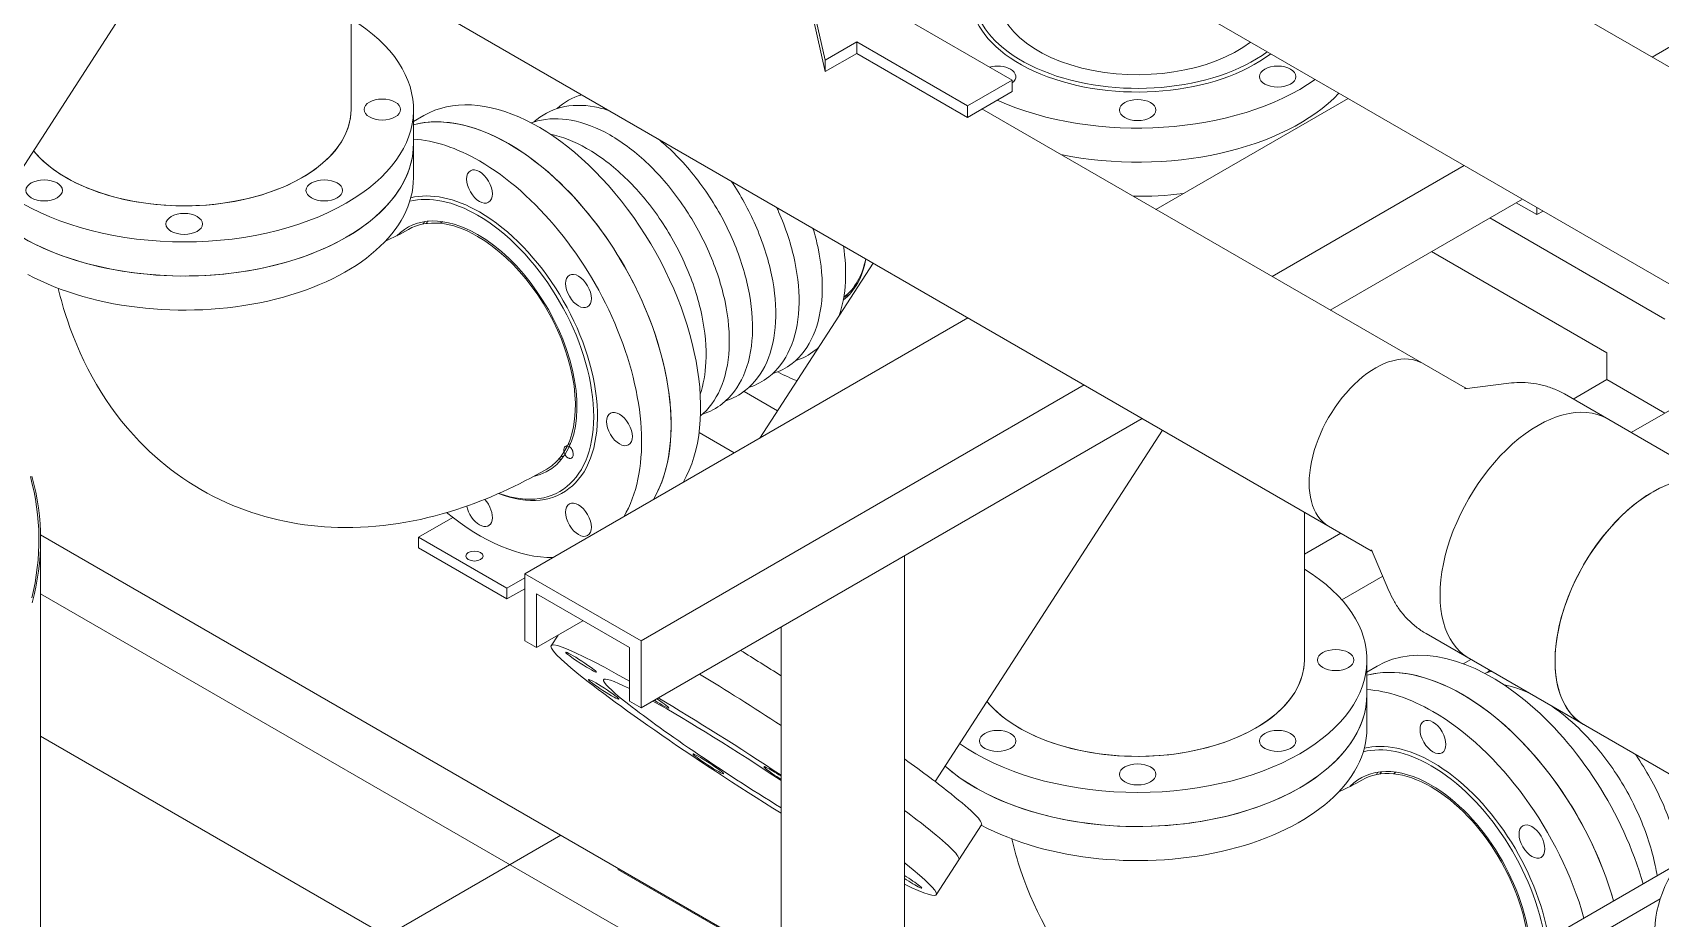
# Model space of a CAD drawing. Header units: millimetres. Extents: x -312439 to 477422, y -331570 to 212570.
# Drawn here: x 398898 to 399505, y 93326 to 93656 of the extents above; entities that cross this region are included whole.
import ezdxf

# ---------------------------------------------------------------- set-up
doc = ezdxf.new("R2010")
doc.units = ezdxf.units.MM

msp = doc.modelspace()

# ---------------------------------------------------------------- linework, layer by layer
at = {"color": 0, "linetype": 'Continuous', "lineweight": 0, "extrusion": (8.40036e-17, 0.816497, 0.57735)}
for p, q in [((399396.997, 93463.282), (397539.597, 94535.652)), ((399526.281, 93552.16), (397852.945, 94518.261)), ((399641.194, 93727.775), (399501.653, 93647.211)), ((398879.204, 93582.406), (398963.882, 93713.34)), ((399561.283, 93612.784), (399410.548, 93699.811)), ((399016.835, 93682.768), (399016.835, 93627.649)), ((399187.544, 93672.653), (399193.511, 93646.055)), ((399187.544, 93668.381), (399193.511, 93641.783)), ((399263.147, 93638.594), (399221.867, 93662.427)), ((399193.511, 93646.055), (399205.257, 93652.837)), ((399205.257, 93652.837), (399246.536, 93629.004)), ((399205.257, 93652.837), (399205.257, 93648.565)), ((399193.511, 93641.783), (399205.257, 93648.565)), ((399193.511, 93646.055), (399193.511, 93641.783)), ((399205.257, 93648.565), (399246.536, 93624.732)), ((399246.536, 93629.004), (399263.147, 93638.594)), ((399263.147, 93638.594), (399263.147, 93634.322)), ((399246.536, 93624.732), (399263.147, 93634.322)), ((399040.109, 93627.649), (399040.109, 93602.246)), ((399246.536, 93629.004), (399246.536, 93624.732)), ((399431.998, 93523.906), (399251.95, 93627.857)), ((399388.343, 93631.798), (399316.733, 93590.454)), ((399040.109, 93623.185), (399043.974, 93625.417)), ((399431.65, 93606.795), (399360.04, 93565.451)), ((399453.304, 93594.293), (399381.694, 93552.949)), ((399450.979, 93592.951), (399458.707, 93588.489)), ((399458.707, 93591.174), (399458.707, 93588.489)), ((399461.032, 93589.831), (399458.707, 93588.489)), ((399506.443, 93549.564), (399441.136, 93587.269)), ((399484.79, 93537.062), (399419.483, 93574.767)), ((399169.179, 93505.264), (399211.347, 93570.466)), ((399202.67, 93558.876), (399200.413, 93557.572)), ((399246.73, 93550.038), (399081.585, 93454.691)), ((399484.79, 93527.061), (399484.79, 93537.062)), ((399545.311, 93537), (399493.851, 93507.289)), ((399290.037, 93525.035), (399124.891, 93429.688)), ((399431.761, 93523.624), (399448.254, 93525.68)), ((399472.198, 93519.791), (399484.79, 93527.061)), ((399506.443, 93514.559), (399484.79, 93527.061)), ((399163.316, 93522.64), (399175.768, 93515.451)), ((399468.954, 93521.664), (399775.552, 93344.649)), ((399311.691, 93512.533), (399124.891, 93404.685)), ((399159.642, 93499.758), (399146.536, 93507.324)), ((399234.477, 93377.289), (399319.155, 93508.223)), ((399054.769, 93475.643), (399042.028, 93468.287)), ((399372.109, 93477.651), (399372.109, 93422.532)), ((399173.712, 93311.863), (398901.151, 93469.226)), ((399042.028, 93468.287), (399074.941, 93449.284)), ((399042.028, 93464.286), (399042.028, 93468.287)), ((399372.109, 93462.005), (399385.659, 93469.828)), ((398901.171, 93326.613), (398901.171, 93467.353)), ((399042.028, 93464.286), (399074.941, 93445.284)), ((399397.123, 93463.628), (399403.588, 93448.316)), ((399223.039, 93461.35), (399223.039, 93308.801)), ((399074.941, 93449.284), (399081.585, 93453.12)), ((399081.585, 93454.691), (399124.891, 93429.688)), ((399081.585, 93429.688), (399081.585, 93454.691)), ((399401.259, 93453.831), (399385.99, 93445.016)), ((398901.171, 93447.212), (399129.31, 93315.496)), ((399074.941, 93445.284), (399074.941, 93449.284)), ((399074.941, 93445.284), (399081.585, 93449.119)), ((399085.915, 93447.19), (399085.915, 93427.187)), ((399120.561, 93427.187), (399085.915, 93447.19)), ((399103.238, 93437.189), (399085.915, 93427.187)), ((399091.419, 93427.883), (399093.981, 93431.844)), ((399177.105, 93434.83), (399177.105, 93311.827)), ((399417.416, 93432.398), (401161.52, 92425.439)), ((399085.915, 93427.187), (399081.585, 93429.688)), ((399120.561, 93407.185), (399120.561, 93427.187)), ((399124.891, 93429.688), (399124.891, 93404.685)), ((399395.382, 93422.532), (399395.382, 93397.128)), ((399395.382, 93418.068), (399399.247, 93420.3)), ((399434.083, 93422.776), (399431.259, 93421.146)), ((399124.891, 93404.685), (399120.561, 93407.185)), ((399056.607, 93304.465), (398901.171, 93394.205)), ((399234.902, 93335.09), (399251.755, 93361.148)), ((399095.037, 93357.286), (398105.478, 92785.964)), ((399116.258, 93344.534), (399116.691, 93344.785)), ((399159.131, 93319.781), (399116.258, 93344.534)), ((399511.034, 93346.485), (399398.085, 93281.273)), ((399406.101, 93276.645), (399504.66, 93333.548))]:
    msp.add_line(p, q, dxfattribs=at)
at = {"color": 0, "linetype": 'Continuous', "lineweight": 0}
for centre, major_axis, ratio, start_param, end_param in [((399309.945, 93670.063), (62.164, 0), 0.5773503, 2.548228, 5.6361136), ((399309.945, 93670.863), (61.184, 0), 0.5773503, 2.5724111, 5.6221859), ((399309.945, 93670.863), (52.364, 0), 0.5773503, 2.9636533, 5.6432754), ((398954.672, 93627.649), (-85.437, 0), 0.5773503, 2.3561945, 3.8975742), ((399257.76, 93639.934), (6.798, 0), 0.5773503, 0.7853982, 2.0317598), ((399309.945, 93670.063), (85.437, 0), 0.5773503, 4.052355, 5.5982817), ((399257.76, 93639.934), (6.798, 0), 0.5773503, 5.6269908, 7.0685835), ((399086.692, 93551.427), (42.718, -73.99), 0.5773503, 0.3154285, 3.1415927), ((399309.945, 93657.361), (85.437, 0), 0.5773503, 4.3712276, 5.7840867), ((398954.672, 93627.649), (-62.164, 0), 0.5773503, 0.4431051, 3.1415927), ((398954.672, 93627.649), (-62.164, 0), 0.5773503, 2.3561945, 3.1415927), ((399075.693, 93545.076), (42.718, -73.99), 0.5773503, 0.3154285, 2.9860305), ((399075.693, 93545.076), (-42.718, 73.99), 0.5773503, 5.4977871, 6.1276232), ((398954.672, 93614.947), (-85.437, 0), 0.5773503, 0.7853982, 3.1415927), ((398954.672, 93614.947), (85.437, 0), 0.5773503, 5.4977871, 6.2831853), ((399064.693, 93538.725), (-42.718, 73.99), 0.5773503, 5.4977871, 5.9168815), ((399075.693, 93545.076), (-42.718, 73.99), 0.5773503, 3.4570211, 5.4977871), ((398954.672, 93627.649), (-62.164, 0), 0.5773503, 0.4431051, 2.3561945), ((399064.693, 93538.725), (-42.718, 73.99), 0.5773503, 3.4570211, 5.4977871), ((398954.672, 93602.246), (85.437, 0), 0.5773503, 3.9620822, 6.2831853), ((398954.672, 93627.649), (-85.437, 0), 0.5773503, 0.6821091, 2.3561945), ((399064.693, 93538.725), (-31.082, 53.835), 0.5773503, 5.4977871, 6.1186246), ((399309.945, 93644.66), (-85.437, 0), 0.5773503, 1.551152, 1.7703158), ((399064, 93538.325), (-30.592, 52.987), 0.5773503, 5.4977871, 6.1211239), ((398954.672, 93614.947), (85.437, 0), 0.5773503, 3.7155836, 5.4977871), ((399064, 93538.325), (-26.182, 45.349), 0.5773503, 5.4977871, 6.446029), ((399064, 93538.325), (-25.769, 44.633), 0.5773503, 5.4977871, 6.2831853), ((399075.693, 93545.076), (26.182, -45.349), 0.5773503, 3.3667881, 3.4029304), ((399075.693, 93545.076), (-26.182, 45.349), 0.5773503, 0.2251954, 0.2613377), ((399075.693, 93545.076), (25.723, -44.553), 0.5773503, 3.3303616, 3.3668451), ((399075.693, 93545.076), (23.886, -41.371), 0.5773503, 3.1805085, 3.2190249), ((399064, 93538.325), (-30.592, 52.987), 0.5773503, 2.5410686, 5.4977871), ((399064.693, 93538.725), (-31.082, 53.835), 0.5773503, 2.5178145, 5.4977871), ((399064, 93538.325), (-26.182, 45.349), 0.5773503, 2.9551609, 5.4977871), ((399064, 93538.325), (-25.769, 44.633), 0.5773503, 3.1415927, 5.4977871), ((399172.267, 93600.833), (26.182, -45.349), 0.5773503, 0.0714254, 0.6018596), ((399172.96, 93601.233), (-25.769, 44.633), 0.5773503, 3.2104051, 3.7210875), ((399398.591, 93502.777), (17.501, 30.312), 0.5773503, 0, 3.1415927), ((399172.96, 93601.233), (42.718, -73.99), 0.5773503, 5.5452621, 5.6648756), ((399459.091, 93467.848), (25.769, 44.633), 0.5773503, 0, 3.1415927), ((399075.693, 93545.076), (23.886, -41.371), 0.5773503, 6.205753, 6.2442695), ((399075.693, 93545.076), (26.182, -45.349), 0.5773503, 6.0218476, 6.0579899), ((399075.693, 93545.076), (-26.182, 45.349), 0.5773503, 2.8802549, 2.9163972), ((399075.693, 93545.076), (25.723, -44.553), 0.5773503, 6.0579329, 6.0944163), ((399501.912, 93443.125), (25.769, 44.633), 0.5773503, 0, 3.1415927), ((399501.912, 93443.125), (25.769, 44.633), 0.5773503, 0, 2.3561945), ((398638.946, 93467.353), (-261.613, 0), 0.5773503, 2.9976529, 3.2980059), ((398638.946, 93467.353), (-262.225, 0), 0.5773503, 2.9856485, 3.2984345), ((399064.693, 93478.467), (-3.399, 5.887), 0.5773503, 1.015663, 5.076894), ((399064.693, 93538.725), (-42.718, 73.99), 0.5773503, 2.1523857, 2.8261642), ((399309.945, 93422.532), (-85.437, 0), 0.5773503, 2.3561945, 3.8975742), ((399163.161, 93381.486), (71.741, -46.397), 0.0711624, 2.2517793, 4.9537849), ((399180.013, 93407.545), (71.741, -46.397), 0.0711624, 1.6572957, 1.8702728), ((399441.966, 93346.309), (42.718, -73.99), 0.5773503, 1.156625, 3.1415927), ((399309.945, 93422.532), (-62.164, 0), 0.5773503, 0.4431051, 3.1415927), ((399309.945, 93422.532), (-62.164, 0), 0.5773503, 2.3561945, 3.1415927), ((399430.966, 93339.959), (42.718, -73.99), 0.5773503, 1.156625, 2.9860305), ((399501.912, 93443.125), (25.769, 44.633), 0.5773503, 2.3561945, 3.1415927), ((399163.161, 93381.486), (-52.199, 33.758), 0.0711624, 5.7115331, 6.9004634), ((399171.587, 93394.516), (71.741, -46.397), 0.0711624, 1.5398771, 1.9706062), ((399430.966, 93339.959), (-42.718, 73.99), 0.5773503, 5.4977871, 6.1276232), ((399129.617, 93408.28), (5.708, -3.692), 0.0711624, 4.8002783, 7.6932671), ((399163.161, 93381.486), (71.741, -46.397), 0.0711624, 1.4213801, 2.0758916), ((399309.945, 93409.83), (-85.437, 0), 0.5773503, 0.7853982, 3.1415927), ((399309.945, 93409.83), (85.437, 0), 0.5773503, 5.4977871, 6.2831853), ((399419.966, 93333.608), (-42.718, 73.99), 0.5773503, 5.4977871, 5.9168815), ((399430.966, 93339.959), (-42.718, 73.99), 0.5773503, 4.2982176, 5.4977871), ((399163.161, 93381.486), (-52.199, 33.758), 0.0711624, 0.6172781, 1.8869167), ((399163.161, 93381.486), (-52.199, 33.758), 0.0711624, 4.4882483, 5.463201), ((399309.945, 93422.532), (-62.164, 0), 0.5773503, 0.4431051, 2.3561945), ((399419.966, 93333.608), (-42.718, 73.99), 0.5773503, 4.2982176, 5.4977871), ((399309.945, 93397.128), (85.437, 0), 0.5773503, 3.9620822, 6.2831853), ((399309.945, 93422.532), (-85.437, 0), 0.5773503, 0.6821091, 2.3561945), ((399419.273, 93333.208), (-30.592, 52.987), 0.5773503, 5.4977871, 6.1211239), ((399419.966, 93333.608), (-31.082, 53.835), 0.5773503, 5.4977871, 6.1186246), ((399180.013, 93407.545), (71.741, -46.397), 0.0711624, 0.6172781, 0.974416), ((399419.966, 93333.608), (-31.082, 53.835), 0.5773503, 4.1263137, 5.4977871), ((399176.342, 93379.128), (5.708, -3.692), 0.0711624, 1.4828327, 3.7588708), ((399176.342, 93379.128), (5.708, -3.692), 0.0711624, 3.7588708, 4.8923323), ((399309.945, 93409.83), (85.437, 0), 0.5773503, 3.7155836, 5.4977871), ((399309.945, 93409.83), (-85.437, 0), 0.5773503, 0.5739909, 0.7853982), ((399419.273, 93333.208), (-26.182, 45.349), 0.5773503, 5.4977871, 6.446029), ((399419.273, 93333.208), (-25.769, 44.633), 0.5773503, 5.4977871, 6.2831853), ((399430.966, 93339.959), (26.182, -45.349), 0.5773503, 3.3667881, 3.4029304), ((399430.966, 93339.959), (-26.182, 45.349), 0.5773503, 0.2251954, 0.2613377), ((399430.966, 93339.959), (25.723, -44.553), 0.5773503, 3.3303616, 3.3668451), ((399430.966, 93339.959), (23.886, -41.371), 0.5773503, 3.1805085, 3.2190249), ((399419.273, 93333.208), (-30.592, 52.987), 0.5773503, 4.1156429, 5.4977871), ((399180.013, 93407.545), (71.741, -46.397), 0.0711624, 0, 0.6172781), ((399419.273, 93333.208), (-26.182, 45.349), 0.5773503, 3.9960886, 5.4977871), ((399419.273, 93333.208), (-25.769, 44.633), 0.5773503, 3.9820363, 5.4977871), ((399171.587, 93394.516), (71.741, -46.397), 0.0711624, 0.6172781, 0.8181194), ((399524.556, 93334.521), (15.512, 26.403), 0.5823607, 0, 2.6908407), ((399171.587, 93394.516), (71.741, -46.397), 0.0711624, 0, 0.6172781), ((399163.161, 93381.486), (71.741, -46.397), 0.0711624, 0.6172781, 0.6309062), ((399163.161, 93381.486), (71.741, -46.397), 0.0711624, 5.7442588, 6.9004634), ((399223.78, 93341.236), (5.708, -3.692), 0.0711624, 4.6283539, 8.0299964), ((398638.946, 93326.613), (262.225, 0), 0.5773503, 5.4977871, 6.2831853)]:
    msp.add_ellipse(centre, major_axis=major_axis, ratio=ratio, start_param=start_param, end_param=end_param, dxfattribs=at)
for centre, major_axis, ratio in [((399362.13, 93639.934), (6.798, 0), 0.5773503), ((399028.472, 93627.649), (-6.798, 0), 0.5773503), ((399309.945, 93627.454), (6.798, 0), 0.5773503), ((399064.693, 93598.983), (-3.399, 5.887), 0.5773503), ((398902.487, 93597.52), (-6.798, 0), 0.5773503), ((399006.856, 93597.52), (-6.798, 0), 0.5773503), ((398954.672, 93585.04), (-6.798, 0), 0.5773503), ((399101.593, 93560.029), (-3.399, 5.887), 0.5773503), ((399116.877, 93508.596), (-3.399, 5.887), 0.5773503), ((399101.593, 93474.812), (-3.399, 5.887), 0.5773503), ((399062.815, 93461.286), (3.215, 0), 0.5773503), ((399383.745, 93422.532), (-6.798, 0), 0.5773503), ((399102.542, 93421.736), (5.708, -3.692), 0.0711624), ((399110.976, 93411.615), (5.708, -3.692), 0.0711624), ((399257.76, 93392.403), (-6.798, 0), 0.5773503), ((399362.13, 93392.403), (-6.798, 0), 0.5773503), ((399419.966, 93393.866), (-3.399, 5.887), 0.5773503), ((399149.979, 93383.845), (5.708, -3.692), 0.0711624), ((399309.945, 93379.923), (-6.798, 0), 0.5773503), ((399456.866, 93354.912), (-3.399, 5.887), 0.5773503)]:
    msp.add_ellipse(centre, major_axis=major_axis, ratio=ratio, dxfattribs=at)
for points in [[(399093.647, 93628.015), (399096.265, 93630.397), (399099.366, 93632.145), (399102.765, 93633.157)], [(399102.308, 93633.016), (399102.399, 93633.099), (399102.491, 93633.18), (399102.583, 93633.262)], [(399029.704, 93578.655), (399032.335, 93579.781), (399035.203, 93581.21), (399038.231, 93582.958)], [(399440.259, 93417.897), (399440.556, 93418.168), (399440.859, 93418.43), (399441.169, 93418.685)], [(399446.291, 93413.392), (399449.595, 93412.707), (399452.964, 93411.538), (399456.33, 93409.931)], [(399384.977, 93373.537), (399387.608, 93374.664), (399390.477, 93376.093), (399393.504, 93377.841)]]:
    msp.add_open_spline(points, degree=3, dxfattribs=at)
for points, knots in [([(399084.986, 93623.015), (399087.833, 93625.605), (399091.251, 93627.442), (399098.927, 93629.412), (399103.2, 93629.472), (399109.385, 93628.325), (399111.201, 93627.847), (399113.027, 93627.231)], [0.66022736, 0.66022736, 0.66022736, 0.66022736, 0.94527954, 0.94527954, 1.24360278, 1.24360278, 1.36560725, 1.36560725, 1.36560725, 1.36560725]), ([(399083.994, 93622.674), (399084.76, 93622.956), (399085.543, 93623.199), (399090.266, 93624.412), (399094.538, 93624.471), (399103.641, 93622.783), (399108.499, 93620.908), (399118.221, 93615.372), (399123.084, 93611.666), (399132.25, 93602.853), (399136.552, 93597.749), (399144.18, 93586.668), (399147.508, 93580.696), (399152.875, 93568.458), (399154.913, 93562.195), (399157.484, 93549.965), (399158.013, 93544.001), (399157.44, 93532.955), (399156.339, 93527.87), (399152.633, 93519.475), (399150.15, 93516.052), (399147.045, 93513.466)], [0.8846348, 0.8846348, 0.8846348, 0.8846348, 0.9452795, 0.9452795, 1.2436028, 1.2436028, 1.563904, 1.563904, 1.8920444, 1.8920444, 2.2193958, 2.2193958, 2.5456685, 2.5456685, 2.872043, 2.872043, 3.1996274, 3.1996274, 3.5274785, 3.5274785, 3.8277541, 3.8277541, 3.8277541, 3.8277541]), ([(399091.018, 93618.509), (399095.496, 93617.581), (399100.092, 93615.762), (399109.56, 93610.371), (399114.423, 93606.666), (399123.589, 93597.852), (399127.89, 93592.748), (399135.519, 93581.667), (399138.847, 93575.695), (399144.214, 93563.458), (399146.252, 93557.195), (399148.823, 93544.964), (399149.351, 93539), (399148.845, 93529.23), (399148.143, 93525.241), (399146.95, 93521.632)], [1.2605977, 1.2605977, 1.2605977, 1.2605977, 1.563904, 1.563904, 1.8920444, 1.8920444, 2.2193958, 2.2193958, 2.5456685, 2.5456685, 2.872043, 2.872043, 3.1996274, 3.1996274, 3.4517913, 3.4517913, 3.4517913, 3.4517913]), ([(399131.468, 93616.585), (399133.117, 93615.232), (399134.742, 93613.786), (399140.911, 93607.853), (399145.213, 93602.749), (399152.841, 93591.668), (399156.169, 93585.696), (399161.537, 93573.459), (399163.575, 93567.196), (399166.146, 93554.966), (399166.674, 93549.002), (399166.102, 93537.956), (399165, 93532.87), (399161.197, 93524.256), (399158.535, 93520.679), (399152.994, 93516.322), (399150.511, 93515.008), (399147.836, 93514.154)], [1.7781992, 1.7781992, 1.7781992, 1.7781992, 1.8920444, 1.8920444, 2.2193958, 2.2193958, 2.5456685, 2.5456685, 2.872043, 2.872043, 3.1996274, 3.1996274, 3.5274785, 3.5274785, 3.8442096, 3.8442096, 4.0521616, 4.0521616, 4.0521616, 4.0521616]), ([(399158.539, 93600.955), (399161.996, 93595.777), (399165.031, 93590.241), (399170.198, 93578.46), (399172.236, 93572.196), (399174.807, 93559.966), (399175.335, 93554.002), (399174.763, 93542.956), (399173.662, 93537.871), (399169.858, 93529.257), (399167.197, 93525.679), (399161.656, 93521.323), (399159.173, 93520.009), (399156.497, 93519.155)], [2.2437336, 2.2437336, 2.2437336, 2.2437336, 2.5456685, 2.5456685, 2.872043, 2.872043, 3.1996274, 3.1996274, 3.5274785, 3.5274785, 3.8442096, 3.8442096, 4.0521616, 4.0521616, 4.0521616, 4.0521616]), ([(399175.453, 93591.19), (399175.699, 93590.655), (399175.939, 93590.118), (399178.859, 93583.46), (399180.897, 93577.197), (399183.468, 93564.967), (399183.997, 93559.003), (399183.424, 93547.957), (399182.323, 93542.872), (399178.52, 93534.257), (399175.858, 93530.68), (399170.317, 93526.323), (399167.834, 93525.01), (399165.159, 93524.156)], [2.5169801, 2.5169801, 2.5169801, 2.5169801, 2.5456685, 2.5456685, 2.872043, 2.872043, 3.1996274, 3.1996274, 3.5274785, 3.5274785, 3.8442096, 3.8442096, 4.0521616, 4.0521616, 4.0521616, 4.0521616]), ([(399188.976, 93583.383), (399189.711, 93580.941), (399190.335, 93578.505), (399192.13, 93569.968), (399192.658, 93564.004), (399192.086, 93552.957), (399190.984, 93547.872), (399187.181, 93539.258), (399184.519, 93535.681), (399178.978, 93531.324), (399176.495, 93530.01), (399173.82, 93529.156)], [2.7431261, 2.7431261, 2.7431261, 2.7431261, 2.872043, 2.872043, 3.1996274, 3.1996274, 3.5274785, 3.5274785, 3.8442096, 3.8442096, 4.0521616, 4.0521616, 4.0521616, 4.0521616]), ([(399200.296, 93576.847), (399201.014, 93572.205), (399201.275, 93567.699), (399200.821, 93558.939), (399200.045, 93554.719), (399198.714, 93550.933)], [2.94794992, 2.94794992, 2.94794992, 2.94794992, 3.19957844, 3.19957844, 3.46699496, 3.46699496, 3.46699496, 3.46699496]), ([(398907.737, 93561.028), (398908.71, 93557.015), (398909.849, 93553.038), (398916.69, 93532.676), (398925.491, 93516.937), (398947.769, 93493.873), (398959.735, 93485.615), (398985.31, 93474.936), (398998.709, 93472.291), (399027.11, 93471.514), (399042.028, 93474.055), (399067.85, 93482.373), (399079.038, 93487.497), (399089.769, 93493.692)], [0.2407371, 0.2407371, 0.2407371, 0.2407371, 0.3141593, 0.3141593, 0.6213948, 0.6213948, 0.8596171, 0.8596171, 1.0883751, 1.0883751, 1.3532662, 1.3532662, 1.5707963, 1.5707963, 1.5707963, 1.5707963]), ([(399190.913, 93538.869), (399190.56, 93538.556), (399190.198, 93538.254), (399187.592, 93536.205), (399185.058, 93534.874), (399182.328, 93534.018)], [3.80934745, 3.80934745, 3.80934745, 3.80934745, 3.84422887, 3.84422887, 4.05537295, 4.05537295, 4.05537295, 4.05537295]), ([(399431.998, 93523.906), (399432.109, 93523.842), (399432.226, 93523.786), (399432.363, 93523.731), (399432.398, 93523.718), (399432.43, 93523.707)], [3.92699082, 3.92699082, 3.92699082, 3.92699082, 4.00934855, 4.00934855, 4.03920596, 4.03920596, 4.03920596, 4.03920596]), ([(399468.954, 93521.664), (399467.654, 93522.414), (399466.301, 93523.071), (399463.536, 93524.18), (399462.124, 93524.633), (399459.289, 93525.337), (399457.866, 93525.588), (399455.047, 93525.904), (399453.651, 93525.97), (399450.911, 93525.94), (399449.567, 93525.844), (399448.254, 93525.68)], [3.92699082, 3.92699082, 3.92699082, 3.92699082, 4.00934855, 4.00934855, 4.09170629, 4.09170629, 4.17406402, 4.17406402, 4.25642176, 4.25642176, 4.33877949, 4.33877949, 4.33877949, 4.33877949]), ([(399096.161, 93500.978), (399096.193, 93501.293), (399096.375, 93501.856), (399096.804, 93502.209), (399097.15, 93502.299), (399097.392, 93502.321), (399097.841, 93502.256), (399098.328, 93501.975), (399098.727, 93501.58), (399099.02, 93501.217), (399099.267, 93500.795), (399099.45, 93500.34), (399099.587, 93499.875), (399099.664, 93499.293), (399099.6, 93498.655), (399099.385, 93498.135), (399099.037, 93497.779), (399098.662, 93497.645), (399098.331, 93497.642), (399098.074, 93497.692), (399097.812, 93497.794), (399097.466, 93497.994), (399097.052, 93498.358), (399096.559, 93499.035), (399096.255, 93499.79), (399096.143, 93500.488), (399096.146, 93500.821), (399096.161, 93500.978)], [0, 0, 0, 0, 0.448799, 0.8975979, 1.0097976, 1.1219974, 1.3463969, 1.7951958, 1.9447955, 2.0943951, 2.3935944, 2.5431941, 2.6927937, 2.991993, 3.2911923, 3.5903916, 3.8895909, 4.1887902, 4.3383899, 4.4879895, 4.6375892, 4.7871888, 5.0863881, 5.3855874, 5.8343864, 6.0587858, 6.2831853, 6.2831853, 6.2831853, 6.2831853]), ([(399397.385, 93463.007), (399397.359, 93463.029), (399397.331, 93463.053), (399397.214, 93463.145), (399397.108, 93463.217), (399396.997, 93463.282)], [0.67318302, 0.67318302, 0.67318302, 0.67318302, 0.70304043, 0.70304043, 0.78539816, 0.78539816, 0.78539816, 0.78539816]), ([(399403.588, 93448.316), (399404.103, 93447.098), (399404.692, 93445.886), (399406.036, 93443.498), (399406.791, 93442.321), (399408.474, 93440.038), (399409.403, 93438.931), (399411.43, 93436.828), (399412.528, 93435.832), (399414.871, 93433.992), (399416.117, 93433.148), (399417.416, 93432.398)], [0.37360949, 0.37360949, 0.37360949, 0.37360949, 0.45596722, 0.45596722, 0.53832496, 0.53832496, 0.62068269, 0.62068269, 0.70304043, 0.70304043, 0.78539816, 0.78539816, 0.78539816, 0.78539816]), ([(399439.267, 93417.557), (399440.033, 93417.839), (399440.816, 93418.082), (399441.67, 93418.302), (399441.727, 93418.316), (399441.783, 93418.33)], [0.884634842, 0.884634842, 0.884634842, 0.884634842, 0.945279544, 0.945279544, 0.94955631, 0.94955631, 0.94955631, 0.94955631]), ([(399464.108, 93405.441), (399467.587, 93403.082), (399471.006, 93400.289), (399478.862, 93392.735), (399483.164, 93387.631), (399490.792, 93376.55), (399494.12, 93370.578), (399499.487, 93358.341), (399501.525, 93352.077), (399503.078, 93344.69), (399503.315, 93343.413), (399503.518, 93342.145)], [1.6575796, 1.6575796, 1.6575796, 1.6575796, 1.8920444, 1.8920444, 2.2193958, 2.2193958, 2.5456685, 2.5456685, 2.872043, 2.872043, 2.9407028, 2.9407028, 2.9407028, 2.9407028]), ([(399495.472, 93387.332), (399495.53, 93387.249), (399495.588, 93387.165), (399499.453, 93381.551), (399502.781, 93375.579), (399508.149, 93363.341), (399510.187, 93357.078), (399511.684, 93349.953), (399511.878, 93348.936), (399512.05, 93347.925)], [2.21446624, 2.21446624, 2.21446624, 2.21446624, 2.21939584, 2.21939584, 2.5456685, 2.5456685, 2.87204299, 2.87204299, 2.92665092, 2.92665092, 2.92665092, 2.92665092]), ([(399263.01, 93355.911), (399263.983, 93351.898), (399265.122, 93347.921), (399271.963, 93327.559), (399280.765, 93311.82), (399295.65, 93296.409), (399298.111, 93294.089), (399300.687, 93291.888)], [0.2407371, 0.2407371, 0.2407371, 0.2407371, 0.31415927, 0.31415927, 0.62139477, 0.62139477, 0.67863456, 0.67863456, 0.67863456, 0.67863456]), ([(399522.62, 93330.567), (399517.246, 93327.426), (399512.306, 93323.561), (399503.568, 93314.718), (399499.794, 93309.732), (399493.548, 93299.184), (399491.069, 93293.623), (399487.234, 93282.21), (399485.876, 93276.354), (399484.106, 93264.476), (399483.695, 93258.45), (399483.695, 93252.374)], [5.5008664, 5.5008664, 5.5008664, 5.5008664, 5.65486678, 5.65486678, 5.81194641, 5.81194641, 5.96902604, 5.96902604, 6.12610567, 6.12610567, 6.28318531, 6.28318531, 6.28318531, 6.28318531])]:
    msp.add_open_spline(points, degree=3, knots=knots, dxfattribs=at)

doc.saveas('drawing.dxf')
